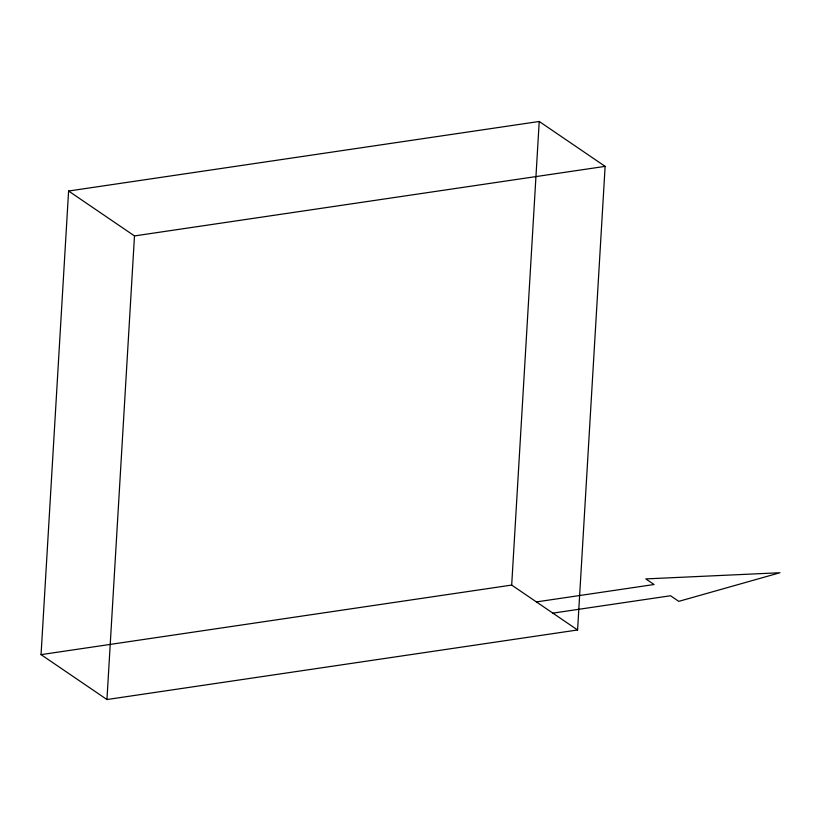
<?xml version="1.0" encoding="UTF-8"?>
<svg xmlns="http://www.w3.org/2000/svg" width="821" height="821" viewBox="0 0 821 821"><rect width="100%" height="100%" fill="white"/><g stroke="black" fill="none" stroke-linecap="round" stroke-linejoin="round"><path stroke-width="1.23" d="M41.05 654.635L68.595 191.026L539.223 121.467L605.128 166.365L577.584 629.974L106.946 699.533L41.05 654.635L511.688 585.075L577.584 629.974M106.946 699.533L134.49 235.925L68.595 191.026M511.688 585.075L539.223 121.467M134.49 235.925L605.128 166.365M536.4 601.916L654.05 584.521L645.819 578.908L779.95 572.74L678.762 601.362L670.531 595.748L552.872 613.133"/></g></svg>
